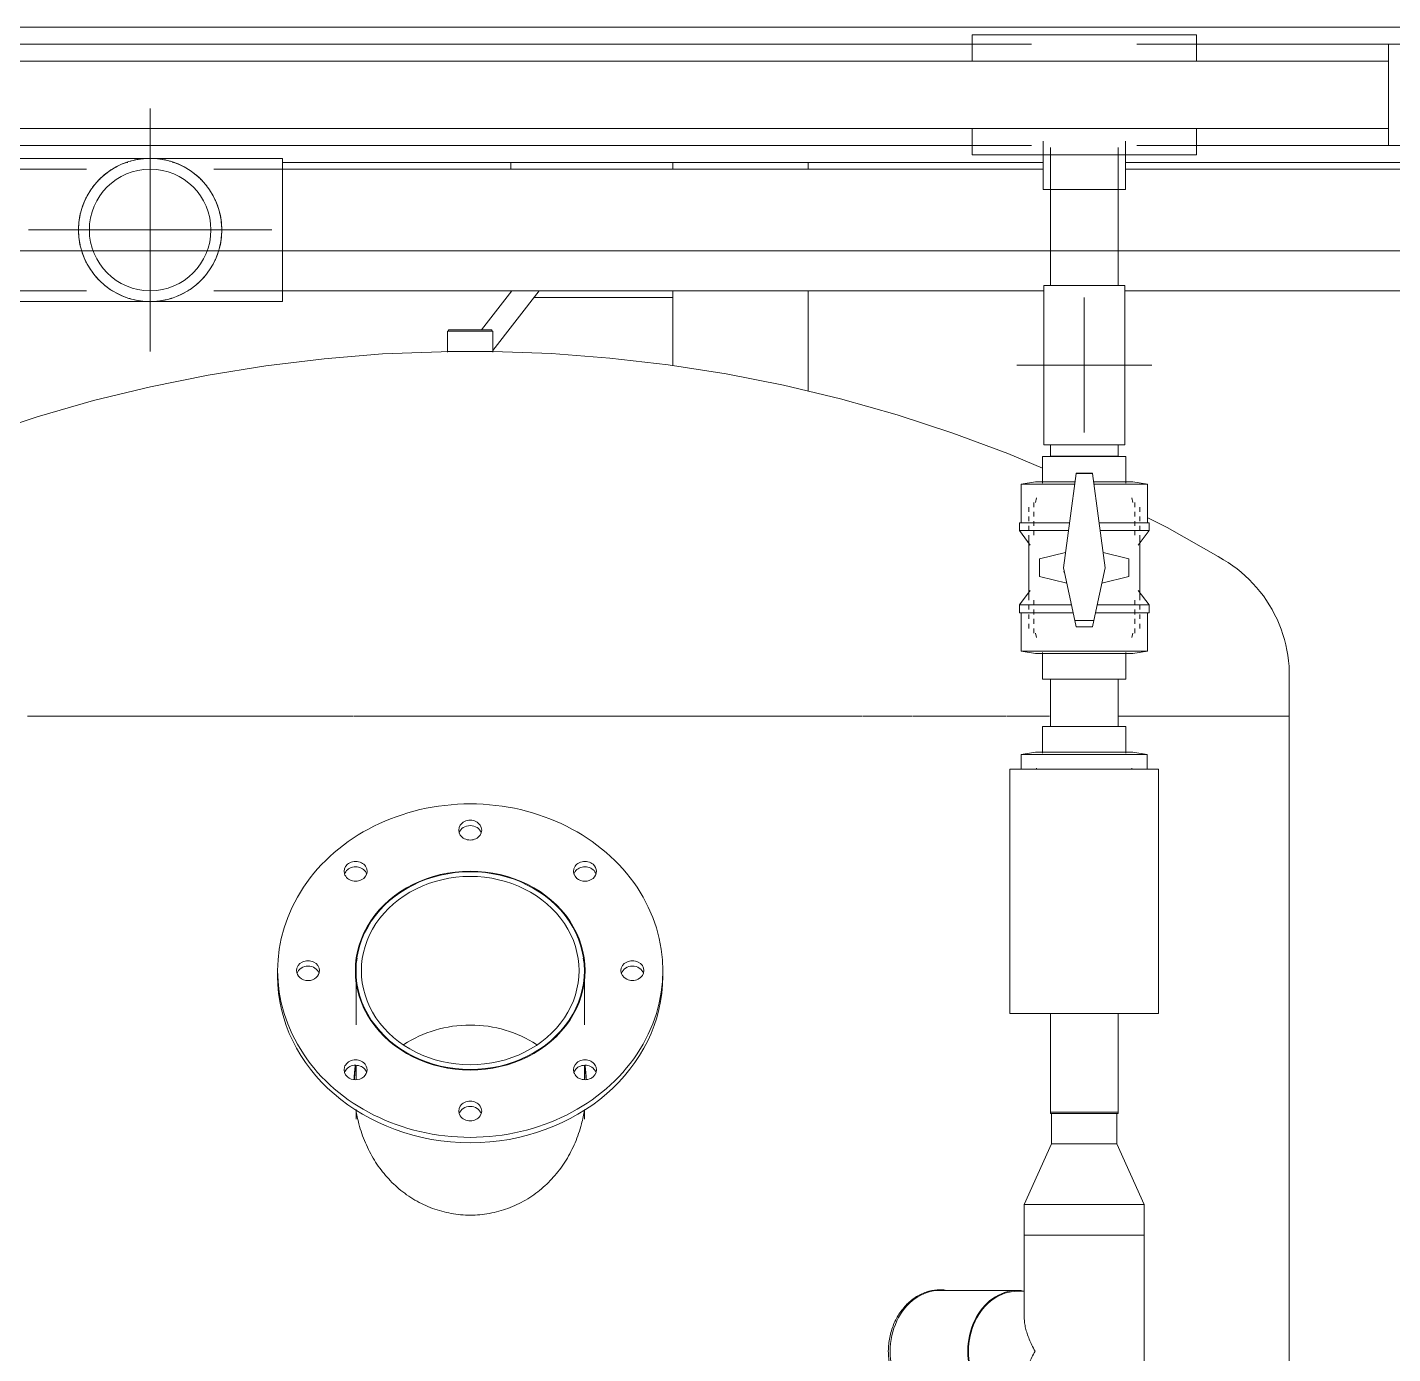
# Model space of a CAD drawing. Header units: millimetres. Extents: x -3824 to 3958, y -576 to 3647.
# Drawn here: x -1544 to -534, y 1968 to 2950 of the extents above; entities that cross this region are included whole.
import ezdxf

# ---------------------------------------------------------------- set-up
doc = ezdxf.new("R2010")
doc.units = ezdxf.units.MM
for name, color, linetype, lineweight in [('A-_ANOTSYBL_E', 7, 'Continuous', 9), ('A_--------_E-', 8, 'Continuous', 9), ('M-_EQPT----_E', 7, 'Continuous', 9), ('M-_WATR----_E', 5, 'Continuous', 9)]:
    doc.layers.add(name, color=color, linetype=linetype, lineweight=lineweight)

# ---------------------------------------------------------------- blocks, each defined once
blk = doc.blocks.new('PNS-0100 MAIN FRAME - ASY PNS-0100 MAIN FRAME_iam-651195-Разрез 2')
at = {"layer": 'A_--------_E-'}
for p, q in [((-454.5, 2950), (-2090.3, 2950)), ((-1470.9, 2850), (-1470.2, 2850)), ((-1437, 2850), (-1436.4, 2850)), ((-1355.6, 2850), (-793, 2850)), ((-1186.8, 2845), (-1186.8, 2850)), ((-1066.8, 2850), (-1066.8, 2845)), ((-1066.8, 2850), (-1060.8, 2850)), ((-972.8, 2850), (-1060.8, 2850)), ((-972.8, 2850), (-966.8, 2850)), ((-966.8, 2845), (-966.8, 2850)), ((-732, 2850), (-478.8, 2850)), ((-1186.1, 2755), (-1208.5, 2726)), ((-1200, 2710.7), (-1165.9, 2755)), ((-1186.8, 2754.1), (-1186.8, 2755)), ((-1066.8, 2750), (-1169.8, 2750)), ((-1066.8, 2755), (-1066.8, 2699.5)), ((-966.8, 2680.6), (-966.8, 2755))]:
    blk.add_line(p, q, dxfattribs=at)
blk = doc.blocks.new('PNS-0100 MAIN FRAME - Standard-550811-Разрез 2')
blk.add_blockref('PNS-0100 MAIN FRAME - ASY PNS-0100 MAIN FRAME_iam-651195-Разрез 2', (0, 0))
blk = doc.blocks.new('PNS-Filter column D1200 _180 Left feed 90-50_ - ASY PNS-Filter column D1200_iam-V13-Разрез 2')
at = {"layer": 'A_--------_E-'}
for p, q in [((-1233.5, 2725), (-1233.5, 2709.5)), ((-1216.8, 2725), (-1233.5, 2725)), ((-1200, 2725), (-1216.8, 2725)), ((-1200, 2709.5), (-1200, 2725)), ((-1233.5, 2710), (-1216.8, 2710)), ((-1216.8, 2710), (-1200, 2710)), ((-610.8, 2440.1), (-610.8, 2470.1)), ((-1507.4, 2440.1), (-1544.4, 2440.1)), ((-1507.4, 2440.1), (-1544.4, 2440.1)), ((-1468.7, 2440.1), (-1507.2, 2440.1)), ((-1468.7, 2440.1), (-1507.2, 2440.1)), ((-1428.8, 2440.1), (-1468.5, 2440.1)), ((-1428.8, 2440.1), (-1468.5, 2440.1)), ((-1387.7, 2440.1), (-1428.6, 2440.1)), ((-1387.7, 2440.1), (-1428.6, 2440.1)), ((-1345.8, 2440.1), (-1387.5, 2440.1)), ((-1345.8, 2440.1), (-1387.5, 2440.1)), ((-1303.3, 2440.1), (-1345.6, 2440.1)), ((-1303.3, 2440.1), (-1345.6, 2440.1)), ((-1260.3, 2440.1), (-1303, 2440.1)), ((-1260.3, 2440.1), (-1303, 2440.1)), ((-1217.1, 2440.1), (-1260, 2440.1)), ((-1217.1, 2440.1), (-1260, 2440.1)), ((-1173.8, 2440.1), (-1216.8, 2440.1)), ((-1173.8, 2440.1), (-1216.8, 2440.1)), ((-1130.8, 2440.1), (-1173.6, 2440.1)), ((-1130.8, 2440.1), (-1173.6, 2440.1)), ((-1088.3, 2440.1), (-1130.5, 2440.1)), ((-1088.3, 2440.1), (-1130.5, 2440.1)), ((-1046.4, 2440.1), (-1088, 2440.1)), ((-1046.4, 2440.1), (-1088, 2440.1)), ((-1005.3, 2440.1), (-1046.1, 2440.1)), ((-1005.3, 2440.1), (-1046.1, 2440.1)), ((-965.4, 2440.1), (-1005, 2440.1)), ((-965.3, 2440.1), (-1005, 2440.1)), ((-926.7, 2440.1), (-965, 2440.1)), ((-926.7, 2440.1), (-965, 2440.1)), ((-889.5, 2440.1), (-926.4, 2440.1)), ((-889.5, 2440.1), (-926.4, 2440.1)), ((-853.9, 2440.1), (-889.2, 2440.1)), ((-853.9, 2440.1), (-889.2, 2440.1)), ((-820.2, 2440.1), (-853.6, 2440.1)), ((-820.2, 2440.1), (-853.6, 2440.1)), ((-788.6, 2440.1), (-819.9, 2440.1)), ((-788.6, 2440.1), (-819.9, 2440.1)), ((-787.5, 2440.1), (-788.3, 2440.1)), ((-787.5, 2440.1), (-788.3, 2440.1)), ((-731.9, 2440.1), (-737.3, 2440.1)), ((-731.9, 2440.1), (-737.3, 2440.1)), ((-707.2, 2440.1), (-731.7, 2440.1)), ((-707.2, 2440.1), (-731.6, 2440.1)), ((-685.1, 2440.1), (-707, 2440.1)), ((-685.1, 2440.1), (-707, 2440.1)), ((-665.7, 2440.1), (-684.9, 2440.1)), ((-665.7, 2440.1), (-684.9, 2440.1)), ((-649.1, 2440.1), (-665.6, 2440.1)), ((-649.2, 2440.1), (-665.5, 2440.1)), ((-642, 2440.1), (-649, 2440.1)), ((-635.5, 2440.1), (-642, 2440.1)), ((-629.7, 2440.1), (-635.3, 2440.1)), ((-624.7, 2440.1), (-629.7, 2440.1)), ((-620.5, 2440.1), (-624.6, 2440.1)), ((-617, 2440.1), (-620.5, 2440.1)), ((-614.3, 2440.1), (-617, 2440.1)), ((-612.4, 2440.1), (-614.3, 2440.1)), ((-611.2, 2440.1), (-612.3, 2440.1)), ((-610.8, 2440.1), (-611.2, 2440.1)), ((-610.8, 670.1), (-610.8, 2440.1)), ((-1359.3, 2251.8), (-1359.3, 2247.8)), ((-1301.3, 2251.8), (-1301.3, 2211.7)), ((-1132.3, 2211.7), (-1132.3, 2251.8)), ((-1074.3, 2247.8), (-1074.3, 2251.8)), ((-1301.3, 2181.5), (-1301.3, 2171.2)), ((-1132.3, 2171.2), (-1132.3, 2181.5)), ((-1301.3, 2148.9), (-1301.3, 2141.8)), ((-1132.3, 2141.8), (-1132.3, 2148.9)), ((-786.7, 2146.1), (-786.7, 2123.6)), ((-738.4, 2123.6), (-738.4, 2146.1)), ((-786.7, 2123.6), (-807, 2078.6)), ((-786.7, 2123.6), (-748.7, 2123.6)), ((-748.7, 2123.6), (-738.4, 2123.6)), ((-718.1, 2078.6), (-738.4, 2123.6)), ((-807, 2078.6), (-807, 2056.1)), ((-807, 2078.6), (-737, 2078.6)), ((-737, 2078.6), (-718.1, 2078.6)), ((-718.1, 2056.1), (-718.1, 2078.6)), ((-807, 2056.1), (-807, 1995.6)), ((-807, 2056.1), (-798.9, 2056.1)), ((-807, 2056.1), (-737, 2056.1)), ((-798.9, 2056.1), (-718.1, 2056.1)), ((-737, 2056.1), (-718.1, 2056.1)), ((-718.1, 1884.1), (-718.1, 2056.1)), ((-811.8, 2015.1), (-869.2, 2015.1)), ((-806.9, 2014.6), (-811.8, 2014.6))]:
    blk.add_line(p, q, dxfattribs=at)
at = {"layer": 'A_--------_E-', "flags": 128}
for points in [[(-1621.6, 2631.7), (-1618.9, 2632.8), (-1578.3, 2648.1), (-1537.1, 2661.7), (-1495.4, 2673.7), (-1453.3, 2684), (-1410.8, 2692.6), (-1368, 2699.5), (-1324.9, 2704.7), (-1281.7, 2708.2), (-1238.3, 2709.9), (-1233.5, 2710)], [(-1200, 2710), (-1156.7, 2708.5), (-1113.4, 2705.2), (-1070.4, 2700.2), (-1027.5, 2693.5), (-985, 2685.1), (-942.8, 2674.9), (-901, 2663.1), (-859.8, 2649.7), (-819.1, 2634.6), (-793.3, 2623.8)], [(-715.9, 2587.3), (-701.2, 2579.7), (-663.5, 2558.4), (-659.4, 2555.9)], [(-659.4, 2555.9), (-656, 2553.8), (-652.7, 2551.5), (-649.5, 2549.1), (-646.4, 2546.6), (-643.4, 2544), (-640.5, 2541.2), (-637.7, 2538.4), (-635, 2535.4), (-632.5, 2532.3), (-630, 2529.1), (-627.7, 2525.8), (-625.6, 2522.5), (-623.6, 2519), (-621.7, 2515.5), (-619.9, 2511.9), (-618.3, 2508.2), (-616.9, 2504.5), (-615.6, 2500.7), (-614.4, 2496.9), (-613.4, 2493), (-612.6, 2489.1), (-611.9, 2485.2), (-611.4, 2481.2), (-611, 2477.2), (-610.8, 2473.2), (-610.8, 2470.1)]]:
    blk.add_lwpolyline(points, dxfattribs=at)
at = {"layer": 'A_--------_E-'}
for centre, major_axis, ratio, start_param, end_param in [((-1216.8, 2251.8), (142.5, 0), 0.866025, 1.570796, 4.712389), ((-1216.8, 2251.8), (142.5, 0), 0.866025, 4.712389, 7.853982), ((-1216.8, 2355.8), (8.5, 0), 0.866025, 1.570796, 4.712389), ((-1216.8, 2351.8), (8.5, 0), 0.866025, 1.570796, 2.857075), ((-1216.8, 2355.8), (8.5, 0), 0.866025, 4.712389, 7.853982), ((-1216.8, 2351.8), (8.5, 0), 0.866025, 0.284518, 1.570796), ((-1301.6, 2325.3), (8.5, 0), 0.866025, 2.356194, 5.497787), ((-1301.6, 2321.3), (8.5, 0), 0.866025, 2.356194, 2.864755), ((-1301.6, 2325.3), (8.5, 0), 0.866025, 5.497787, 8.63938), ((-1301.6, 2321.3), (8.5, 0), 0.866025, 0.276838, 2.356194), ((-1216.8, 2251.8), (85, 0), 0.866025, 1.570796, 4.712389), ((-1216.8, 2251.8), (-84.5, 0), 0.866025, 4.712389, 7.853982), ((-1216.8, 2251.8), (-85, 0), 0.866025, 1.570796, 4.712389), ((-1216.8, 2251.8), (-84.5, 0), 0.866025, 1.570796, 4.712389), ((-1131.9, 2325.3), (8.5, 0), 0.866025, 0.785398, 3.926991), ((-1131.9, 2321.3), (8.5, 0), 0.866025, 0.785398, 2.864755), ((-1131.9, 2325.3), (8.5, 0), 0.866025, 3.926991, 7.068583), ((-1131.9, 2321.3), (8.5, 0), 0.866025, 0.276838, 0.785398), ((-1216.8, 2251.8), (80.5, 0), 0.866025, 1.570796, 4.712389), ((-1216.8, 2251.8), (80.5, 0), 0.866025, 4.712389, 7.853982), ((-1336.8, 2251.8), (8.5, 0), 0.866025, 0, 3.141593), ((-1336.8, 2247.8), (8.5, 0), 0.866025, 0.284518, 2.857075), ((-1216.8, 2247.8), (85, 0), 0.866025, 2.960578, 3.114285), ((-1216.8, 2247.8), (85, 0), 0.866025, 0.027308, 0.181014), ((-1096.8, 2251.8), (8.5, 0), 0.866025, 0, 3.141593), ((-1096.8, 2247.8), (8.5, 0), 0.866025, 0.284518, 2.857075), ((-1216.8, 2247.8), (142.5, 0), 0.866025, 3.141593, 4.712389), ((-1336.8, 2251.8), (8.5, 0), 0.866025, 3.141593, 6.283185), ((-1216.8, 2247.8), (142.5, 0), 0.866025, 4.712389, 6.283185), ((-1096.8, 2251.8), (-8.5, 0), 0.866025, 0, 3.141593), ((-1216.8, 2141.8), (-80.5, 0), 0.866025, 4.712389, 5.366801), ((-1216.8, 2141.8), (80.5, 0), 0.866025, 0.914578, 1.570796), ((-1301.6, 2178.4), (8.5, 0), 0.866025, 0.785398, 3.926991), ((-1301.6, 2174.4), (8.5, 0), 0.866025, 0.785398, 2.864755), ((-1301.6, 2178.4), (8.5, 0), 0.866025, 3.926991, 7.068583), ((-1131.9, 2178.4), (8.5, 0), 0.866025, 2.356194, 5.497787), ((-1131.9, 2178.4), (8.5, 0), 0.866025, 5.497787, 8.63938), ((-1131.9, 2174.4), (8.5, 0), 0.866025, 0.276838, 2.356194), ((-1301.6, 2174.4), (8.5, 0), 0.866025, 0.276838, 0.785398), ((-1131.9, 2174.4), (8.5, 0), 0.866025, 2.356194, 2.864755), ((-1216.8, 2147.9), (8.5, 0), 0.866025, 1.570796, 4.712389), ((-1216.8, 2147.9), (8.5, 0), 0.866025, 4.712389, 7.853982), ((-1216.8, 2143.9), (8.5, 0), 0.866025, 1.570796, 2.857075), ((-1216.8, 2143.9), (8.5, 0), 0.866025, 0.284518, 1.570796), ((-869.2, 1970.1), (0, 45), 0.819152, 0, 3.141593), ((-811.8, 1970.1), (0, 45), 0.819152, 0, 3.141593), ((-811.8, 1970.1), (0, 44.4), 0.819152, 0, 3.141593), ((-811.8, 1970.1), (0, 45), 0.819152, 6.189279, 6.283185)]:
    blk.add_ellipse(centre, major_axis=major_axis, ratio=ratio, start_param=start_param, end_param=end_param, dxfattribs=at)
for points in [[(-1302.7, 2171.2), (-1302.6, 2174.6), (-1302.3, 2177.9), (-1301.9, 2181.3)], [(-1131.7, 2181.3), (-1131.3, 2177.9), (-1131, 2174.6), (-1130.9, 2171.2)], [(-1244.7, 2075.8), (-1249.2, 2077.5), (-1257.9, 2081.6), (-1265.9, 2087.3), (-1269.5, 2090.3)], [(-1164.1, 2090.3), (-1167.7, 2087.3), (-1175.6, 2081.6), (-1184.4, 2077.5), (-1188.9, 2075.8)], [(-1188.9, 2075.8), (-1193.4, 2074.2), (-1202.6, 2071.7), (-1216.8, 2070.4), (-1231, 2071.7), (-1240.2, 2074.2), (-1244.7, 2075.8)], [(-907.5, 1970.1), (-907.4, 1973.6), (-906.8, 1980.4), (-903.8, 1990.1), (-899.2, 1998.7), (-893.1, 2005.9), (-885.7, 2011.5), (-880.2, 2013.8), (-877.4, 2014.5)], [(-877.4, 2014.5), (-874.7, 2015.3), (-871.9, 2015.6), (-869.2, 2015.6)], [(-869.2, 2015.4), (-869.8, 2015.5), (-870.3, 2015.5), (-870.9, 2015.6)], [(-869.2, 2015.6), (-868, 2015.6), (-866.8, 2015.6), (-865.5, 2015.4)], [(-877.4, 1925.7), (-880.2, 1926.5), (-885.7, 1928.8), (-893.1, 1934.4), (-899.2, 1941.6), (-903.8, 1950.2), (-906.8, 1959.9), (-907.4, 1966.7), (-907.5, 1970.1)]]:
    blk.add_open_spline(points, degree=3, dxfattribs=at)
for points, knots in [([(-1301.4, 2180.7), (-1301.6, 2179.8), (-1302, 2176.6), (-1302.4, 2173.4), (-1302.5, 2171.2)], [-0.05993174, -0.05993174, -0.05993174, -0.05993174, -0.05, -0.02770991, -0.02770991, -0.02770991, -0.02770991]), ([(-1131.1, 2171.2), (-1131.2, 2173.4), (-1131.5, 2176.6), (-1132, 2179.7), (-1132.1, 2180.7)], [-0.97221648, -0.97221648, -0.97221648, -0.97221648, -0.95, -0.93993341, -0.93993341, -0.93993341, -0.93993341]), ([(-1269.5, 2090.3), (-1273.1, 2093.4), (-1279.7, 2100), (-1288, 2111.3), (-1294.7, 2124.3), (-1299.1, 2137.1), (-1300.8, 2145.3), (-1301.4, 2148.8)], [-0.3, -0.3, -0.3, -0.3, -0.25, -0.2, -0.15, -0.1, -0.0626243, -0.0626243, -0.0626243, -0.0626243]), ([(-1132.2, 2148.8), (-1132.8, 2145.3), (-1134.5, 2137.1), (-1138.9, 2124.3), (-1145.6, 2111.3), (-1153.9, 2100), (-1160.5, 2093.4), (-1164.1, 2090.3)], [-0.9373757, -0.9373757, -0.9373757, -0.9373757, -0.9, -0.85, -0.8, -0.75, -0.7, -0.7, -0.7, -0.7]), ([(-807, 1995.6), (-807, 1995.4), (-806.9, 1993.9), (-806.7, 1991.1), (-806, 1987.2), (-804.8, 1983.2), (-802.7, 1977.6), (-800.6, 1973.2), (-798.9, 1970.1)], [0.6111111, 0.6111111, 0.6111111, 0.6111111, 0.625, 0.6875, 0.75, 0.8125, 0.875, 1, 1, 1, 1]), ([(-798.9, 1970.1), (-800.6, 1967.1), (-802.7, 1962.7), (-804.8, 1957.1), (-806, 1953.1), (-806.7, 1949.2), (-806.9, 1946.4), (-807, 1944.9), (-807, 1944.6)], [0, 0, 0, 0, 0.125, 0.1875, 0.25, 0.3125, 0.375, 0.3888889, 0.3888889, 0.3888889, 0.3888889])]:
    blk.add_open_spline(points, degree=3, knots=knots, dxfattribs=at)
blk = doc.blocks.new('PNS-Filter column D1200 _180 Left feed 90-50_ - Standard-V14-Разрез 2')
at = {"layer": 'M-_EQPT----_E'}
for p, q in [((-1232.8, 2726), (-1232.8, 2725)), ((-1216.8, 2726), (-1232.8, 2726)), ((-1200.8, 2726), (-1216.8, 2726)), ((-1200.8, 2725), (-1200.8, 2726)), ((-787.5, 2147.1), (-787.5, 2146.1)), ((-787.1, 2147.1), (-787.4, 2147.1)), ((-787.4, 2146.1), (-748.2, 2146.1)), ((-785.2, 2147.1), (-786.4, 2147.1)), ((-781.7, 2147.1), (-783.6, 2147.1)), ((-776.9, 2147.1), (-779.4, 2147.1)), ((-771.1, 2147.1), (-774.1, 2147.1)), ((-764.7, 2147.1), (-767.9, 2147.1)), ((-758.2, 2147.1), (-761.4, 2147.1)), ((-751.9, 2147.1), (-755, 2147.1)), ((-748.2, 2147.1), (-749.1, 2147.1)), ((-746.4, 2147.1), (-748.2, 2147.1)), ((-748.2, 2146.1), (-737.5, 2146.1)), ((-742, 2147.1), (-744.1, 2147.1)), ((-739, 2147.1), (-740.3, 2147.1)), ((-737.5, 2147.1), (-738.2, 2147.1)), ((-737.5, 2146.1), (-737.5, 2147.1))]:
    blk.add_line(p, q, dxfattribs=at)
blk.add_blockref('PNS-Filter column D1200 _180 Left feed 90-50_ - ASY PNS-Filter column D1200_iam-V13-Разрез 2', (0, 0))
blk = doc.blocks.new('COMER_TE40_U-PVC тройник равнопроходный - DN16 - DN315 _Grey_-V51-Разрез 2')
at = {"layer": 'M-_WATR----_E', "color": 140, "lineweight": 20}
for p, q in [((-1355.6, 2853), (-1551.6, 2853)), ((-1551.6, 2853), (-1551.6, 2800)), ((-1355.6, 2800), (-1355.6, 2853)), ((-1551.6, 2800), (-1551.6, 2747)), ((-1355.6, 2747), (-1355.6, 2800)), ((-1551.6, 2747), (-1355.6, 2747))]:
    blk.add_line(p, q, dxfattribs=at)
for start, end in [(360, 180), (180, 360)]:
    blk.add_arc((-1453.6, 2800), 53, start, end, dxfattribs=at)
for points, knots in [([(-1479.1, 2846.5), (-1477.2, 2847.5), (-1473.5, 2849.2), (-1469.8, 2850.5), (-1468, 2851)], [0.6358569, 0.6358569, 0.6358569, 0.6358569, 0.7222222, 0.7974173, 0.7974173, 0.7974173, 0.7974173]), ([(-1466.1, 2851.5), (-1465.3, 2851.7), (-1461.1, 2852.6), (-1456.9, 2853), (-1453.6, 2853)], [0.8244107, 0.8244107, 0.8244107, 0.8244107, 0.8611111, 1, 1, 1, 1]), ([(-1453.6, 2853), (-1451, 2853), (-1446.8, 2852.7), (-1442.6, 2851.9), (-1441.1, 2851.5)], [0, 0, 0, 0, 0.1111111, 0.1755893, 0.1755893, 0.1755893, 0.1755893]), ([(-1439.2, 2851), (-1438.8, 2850.9), (-1435.7, 2850), (-1432, 2848.5), (-1428.8, 2846.8), (-1428.1, 2846.5)], [0.2025827, 0.2025827, 0.2025827, 0.2025827, 0.2222222, 0.3333333, 0.3641431, 0.3641431, 0.3641431, 0.3641431]), ([(-1498.7, 2827.9), (-1498.6, 2828), (-1498.2, 2828.7), (-1497.2, 2830.1), (-1495.8, 2832.1), (-1493.8, 2834.6), (-1489.3, 2839.6), (-1484.8, 2843.1), (-1481.3, 2845.2)], [0.3038452, 0.3038452, 0.3038452, 0.3038452, 0.3055556, 0.3333333, 0.3611111, 0.3888889, 0.4444444, 0.6025532, 0.6025532, 0.6025532, 0.6025532]), ([(-1425.9, 2845.2), (-1424.9, 2844.6), (-1422.7, 2843.1), (-1419.4, 2840.5), (-1416, 2837.5), (-1413.4, 2834.6), (-1411.4, 2832.1), (-1410, 2830.1), (-1409.1, 2828.7), (-1408.6, 2828), (-1408.6, 2827.9)], [0.3974468, 0.3974468, 0.3974468, 0.3974468, 0.4444444, 0.5, 0.5555556, 0.6111111, 0.6388889, 0.6666667, 0.6944444, 0.6961548, 0.6961548, 0.6961548, 0.6961548]), ([(-1504, 2816.4), (-1503.8, 2817.2), (-1503.2, 2818.9), (-1502.2, 2821.3), (-1501.3, 2823.3), (-1500.7, 2824.4), (-1500.5, 2824.8)], [0.16666667, 0.16666667, 0.16666667, 0.16666667, 0.19444444, 0.22222222, 0.25, 0.26397346, 0.26397346, 0.26397346, 0.26397346]), ([(-1406.8, 2824.8), (-1406.6, 2824.4), (-1406, 2823.3), (-1405.1, 2821.3), (-1404.1, 2818.9), (-1403.5, 2817.2), (-1403.2, 2816.4)], [0.73602654, 0.73602654, 0.73602654, 0.73602654, 0.75, 0.77777778, 0.80555556, 0.83333333, 0.83333333, 0.83333333, 0.83333333]), ([(-1506.6, 2800), (-1506.6, 2803.8), (-1506.2, 2808.1), (-1505.2, 2812.1), (-1505.1, 2812.7)], [0, 0, 0, 0, 0.1111111, 0.1273629, 0.1273629, 0.1273629, 0.1273629]), ([(-1402.2, 2812.7), (-1402, 2812.1), (-1401.1, 2808.1), (-1400.7, 2803.8), (-1400.6, 2800)], [0.8726371, 0.8726371, 0.8726371, 0.8726371, 0.8888889, 1, 1, 1, 1]), ([(-1505.1, 2787.3), (-1505.2, 2787.9), (-1506.2, 2791.9), (-1506.6, 2796.2), (-1506.6, 2800)], [0.8726371, 0.8726371, 0.8726371, 0.8726371, 0.8888889, 1, 1, 1, 1]), ([(-1400.6, 2800), (-1400.7, 2796.2), (-1401.1, 2791.9), (-1402, 2787.9), (-1402.2, 2787.3)], [0, 0, 0, 0, 0.1111111, 0.1273629, 0.1273629, 0.1273629, 0.1273629]), ([(-1500.5, 2775.2), (-1500.7, 2775.6), (-1501.3, 2776.7), (-1502.2, 2778.7), (-1503.2, 2781.1), (-1503.8, 2782.8), (-1504, 2783.6)], [0.73602654, 0.73602654, 0.73602654, 0.73602654, 0.75, 0.77777778, 0.80555556, 0.83333333, 0.83333333, 0.83333333, 0.83333333]), ([(-1403.2, 2783.6), (-1403.5, 2782.8), (-1404.1, 2781.1), (-1405.1, 2778.7), (-1406, 2776.7), (-1406.6, 2775.6), (-1406.8, 2775.2)], [0.16666667, 0.16666667, 0.16666667, 0.16666667, 0.19444444, 0.22222222, 0.25, 0.26397346, 0.26397346, 0.26397346, 0.26397346]), ([(-1481.3, 2754.8), (-1482.3, 2755.4), (-1484.6, 2756.9), (-1487.9, 2759.5), (-1491.2, 2762.5), (-1493.8, 2765.4), (-1495.8, 2767.9), (-1497.2, 2769.9), (-1498.2, 2771.3), (-1498.6, 2772), (-1498.7, 2772.1)], [0.3974468, 0.3974468, 0.3974468, 0.3974468, 0.4444444, 0.5, 0.5555556, 0.6111111, 0.6388889, 0.6666667, 0.6944444, 0.6961548, 0.6961548, 0.6961548, 0.6961548]), ([(-1408.6, 2772.1), (-1408.6, 2772), (-1409.1, 2771.3), (-1410, 2769.9), (-1411.4, 2767.9), (-1413.4, 2765.4), (-1418, 2760.4), (-1422.5, 2756.9), (-1425.9, 2754.8)], [0.3038452, 0.3038452, 0.3038452, 0.3038452, 0.3055556, 0.3333333, 0.3611111, 0.3888889, 0.4444444, 0.6025532, 0.6025532, 0.6025532, 0.6025532]), ([(-1468, 2749), (-1468.5, 2749.1), (-1471.5, 2750), (-1475.2, 2751.5), (-1478.4, 2753.2), (-1479.1, 2753.5)], [0.2025827, 0.2025827, 0.2025827, 0.2025827, 0.2222222, 0.3333333, 0.3641431, 0.3641431, 0.3641431, 0.3641431]), ([(-1453.6, 2747), (-1456.3, 2747), (-1460.5, 2747.3), (-1464.6, 2748.1), (-1466.1, 2748.5)], [0, 0, 0, 0, 0.1111111, 0.1755893, 0.1755893, 0.1755893, 0.1755893]), ([(-1441.1, 2748.5), (-1442, 2748.3), (-1446.1, 2747.4), (-1450.3, 2747), (-1453.6, 2747)], [0.8244107, 0.8244107, 0.8244107, 0.8244107, 0.8611111, 1, 1, 1, 1]), ([(-1428.1, 2753.5), (-1430.1, 2752.5), (-1433.7, 2750.8), (-1437.5, 2749.5), (-1439.2, 2749)], [0.6358569, 0.6358569, 0.6358569, 0.6358569, 0.7222222, 0.7974173, 0.7974173, 0.7974173, 0.7974173])]:
    blk.add_open_spline(points, degree=3, knots=knots, dxfattribs=at)
blk = doc.blocks.new('Тройник клеевой - d 20-315 мм-V56-Разрез 2')
at = {"layer": 'M-_WATR----_E', "color": 94, "lineweight": 20}
for p, q in [((-801.5, 2944.5), (-845.5, 2944.5)), ((-845.5, 2944.5), (-845.5, 2925.2)), ((-762.5, 2944.5), (-801.5, 2944.5)), ((-723.5, 2944.5), (-762.5, 2944.5)), ((-679.5, 2944.5), (-723.5, 2944.5)), ((-679.5, 2925.2), (-679.5, 2944.5)), ((-845.5, 2874.8), (-845.5, 2855.5)), ((-679.5, 2855.5), (-679.5, 2874.8)), ((-793, 2865.7), (-793, 2861)), ((-793, 2861), (-793, 2830)), ((-732, 2861), (-732, 2865.7)), ((-732, 2830), (-732, 2861)), ((-845.5, 2855.5), (-801.5, 2855.5)), ((-801.5, 2855.5), (-762.5, 2855.5)), ((-762.5, 2855.5), (-723.5, 2855.5)), ((-723.5, 2855.5), (-679.5, 2855.5)), ((-793, 2830), (-732, 2830))]:
    blk.add_line(p, q, dxfattribs=at)
blk = doc.blocks.new('COMER_EL50_U-PVC отвод 90 - DN16-DN315 _Grey_-V57-Разрез 2')
at = {"layer": 'M-_WATR----_E', "color": 94, "lineweight": 20}
for p, q in [((-792.5, 2759), (-792.5, 2730.8)), ((-762.5, 2759), (-792.5, 2759)), ((-732.5, 2759), (-762.5, 2759)), ((-732.5, 2730.8), (-732.5, 2759))]:
    blk.add_line(p, q, dxfattribs=at)
at = {"layer": 'M-_WATR----_E', "color": 94, "lineweight": 20, "flags": 128}
for points in [[(-792.5, 2730.8), (-792.5, 2729.6), (-792.5, 2728.3), (-792.5, 2727.1), (-792.5, 2725.9), (-792.5, 2724.7), (-792.5, 2723.5), (-792.5, 2722.3), (-792.5, 2721.1), (-792.5, 2719.9), (-792.5, 2718.8), (-792.5, 2717.7), (-792.5, 2716.6), (-792.5, 2715.5), (-792.5, 2714.4), (-792.5, 2713.4), (-792.5, 2712.4), (-792.5, 2711.4), (-792.5, 2710.5), (-792.5, 2709.6), (-792.5, 2708.7), (-792.5, 2707.9), (-792.5, 2707.1), (-792.5, 2706.3), (-792.5, 2705.6), (-792.5, 2704.9), (-792.5, 2704.2), (-792.5, 2703.6), (-792.5, 2703.1), (-792.5, 2702.6), (-792.5, 2702.1), (-792.5, 2701.7), (-792.5, 2701.3), (-792.5, 2701), (-792.5, 2700.7), (-792.5, 2700.4), (-792.5, 2700.3), (-792.5, 2700.1), (-792.5, 2700), (-792.5, 2700), (-792.5, 2700)], [(-732.5, 2700), (-732.5, 2700), (-732.5, 2700.1), (-732.5, 2700.2), (-732.5, 2700.4), (-732.5, 2700.6), (-732.5, 2700.9), (-732.5, 2701.2), (-732.5, 2701.6), (-732.5, 2702), (-732.5, 2702.4), (-732.5, 2702.9), (-732.5, 2703.5), (-732.5, 2704.1), (-732.5, 2704.7), (-732.5, 2705.4), (-732.5, 2706.1), (-732.5, 2706.9), (-732.5, 2707.6), (-732.5, 2708.5), (-732.5, 2709.3), (-732.5, 2710.2), (-732.5, 2711.2), (-732.5, 2712.1), (-732.5, 2713.1), (-732.5, 2714.2), (-732.5, 2715.2), (-732.5, 2716.3), (-732.5, 2717.4), (-732.5, 2718.5), (-732.5, 2719.6), (-732.5, 2720.8), (-732.5, 2722), (-732.5, 2723.2), (-732.5, 2724.4), (-732.5, 2725.6), (-732.5, 2726.8), (-732.5, 2728), (-732.5, 2729.2), (-732.5, 2730.5), (-732.5, 2730.8)]]:
    blk.add_lwpolyline(points, dxfattribs=at)
blk = doc.blocks.new('COMER_EL50_U-PVC отвод 90 - DN16-DN315 _Grey_-V58-Разрез 2')
at = {"layer": 'M-_WATR----_E', "color": 94, "lineweight": 20}
for p, q in [((-792.5, 2669.2), (-792.5, 2641)), ((-732.5, 2641), (-732.5, 2669.2)), ((-792.5, 2641), (-762.5, 2641)), ((-762.5, 2641), (-732.5, 2641))]:
    blk.add_line(p, q, dxfattribs=at)
at = {"layer": 'M-_WATR----_E', "color": 94, "lineweight": 20, "flags": 128}
for points in [[(-792.5, 2669.2), (-792.5, 2670.4), (-792.5, 2671.7), (-792.5, 2672.9), (-792.5, 2674.1), (-792.5, 2675.3), (-792.5, 2676.5), (-792.5, 2677.7), (-792.5, 2678.9), (-792.5, 2680.1), (-792.5, 2681.2), (-792.5, 2682.3), (-792.5, 2683.4), (-792.5, 2684.5), (-792.5, 2685.6), (-792.5, 2686.6), (-792.5, 2687.6), (-792.5, 2688.6), (-792.5, 2689.5), (-792.5, 2690.4), (-792.5, 2691.3), (-792.5, 2692.1), (-792.5, 2692.9), (-792.5, 2693.7), (-792.5, 2694.4), (-792.5, 2695.1), (-792.5, 2695.8), (-792.5, 2696.4), (-792.5, 2696.9), (-792.5, 2697.4), (-792.5, 2697.9), (-792.5, 2698.3), (-792.5, 2698.7), (-792.5, 2699), (-792.5, 2699.3), (-792.5, 2699.6), (-792.5, 2699.7), (-792.5, 2699.9), (-792.5, 2700)], [(-732.5, 2699.9), (-732.5, 2699.8), (-732.5, 2699.6), (-732.5, 2699.4), (-732.5, 2699.1), (-732.5, 2698.8), (-732.5, 2698.4), (-732.5, 2698), (-732.5, 2697.6), (-732.5, 2697.1), (-732.5, 2696.5), (-732.5, 2695.9), (-732.5, 2695.3), (-732.5, 2694.6), (-732.5, 2693.9), (-732.5, 2693.1), (-732.5, 2692.4), (-732.5, 2691.5), (-732.5, 2690.7), (-732.5, 2689.8), (-732.5, 2688.8), (-732.5, 2687.9), (-732.5, 2686.9), (-732.5, 2685.8), (-732.5, 2684.8), (-732.5, 2683.7), (-732.5, 2682.6), (-732.5, 2681.5), (-732.5, 2680.4), (-732.5, 2679.2), (-732.5, 2678), (-732.5, 2676.8), (-732.5, 2675.6), (-732.5, 2674.4), (-732.5, 2673.2), (-732.5, 2672), (-732.5, 2670.8), (-732.5, 2669.5), (-732.5, 2669.2)]]:
    blk.add_lwpolyline(points, dxfattribs=at)
blk = doc.blocks.new('COMER_industrial series - BVI10050-V11-Разрез 2')
at = {"layer": 'M-_WATR----_E', "color": 94, "lineweight": 20}
for p, q in [((-2728.3, 2555.9), (-2728.3, 2536.2)), ((-2728.3, 2555.9), (-2666.7, 2555.9)), ((-2666.7, 2536.2), (-2666.7, 2555.9)), ((-2733.5, 2537.1), (-2744.1, 2535.3)), ((-2704.4, 2537.1), (-2733.5, 2537.1)), ((-2703.5, 2543.3), (-2703.5, 2543.5)), ((-2691.5, 2543.5), (-2703.5, 2543.5)), ((-2703.5, 2543.3), (-2691.5, 2543.3)), ((-2691.5, 2543.5), (-2691.5, 2543.3)), ((-2661.5, 2537.1), (-2690.6, 2537.1)), ((-2650.8, 2535.3), (-2661.5, 2537.1)), ((-2744.1, 2535.3), (-2744.1, 2506.8)), ((-2704.6, 2535.3), (-2744.1, 2535.3)), ((-2650.8, 2535.3), (-2690.4, 2535.3)), ((-2650.8, 2506.8), (-2650.8, 2535.3)), ((-2738.5, 2518.4), (-2738.5, 2514.9)), ((-2734.7, 2521.9), (-2734.7, 2518.4)), ((-2732.8, 2525.2), (-2733.5, 2521.9)), ((-2661.5, 2521.9), (-2662.2, 2525.2)), ((-2660.2, 2518.4), (-2660.2, 2521.9)), ((-2656.5, 2514.9), (-2656.5, 2518.4)), ((-2745.5, 2506.8), (-2745.5, 2501)), ((-2708.4, 2506.8), (-2745.5, 2506.8)), ((-2738.5, 2511.4), (-2738.5, 2508)), ((-2734.7, 2514.9), (-2734.7, 2511.4)), ((-2734.7, 2508), (-2734.7, 2504.5)), ((-2649.5, 2506.8), (-2686.6, 2506.8)), ((-2660.2, 2511.4), (-2660.2, 2514.9)), ((-2660.2, 2504.5), (-2660.2, 2508)), ((-2656.5, 2508), (-2656.5, 2511.4)), ((-2649.5, 2501), (-2649.5, 2506.8)), ((-2745.5, 2501), (-2737.5, 2490.3)), ((-2709.2, 2501), (-2745.5, 2501)), ((-2738.5, 2504.5), (-2738.5, 2501)), ((-2738.5, 2497.5), (-2738.5, 2449.5)), ((-2734.7, 2501), (-2734.7, 2497.5)), ((-2649.5, 2501), (-2685.8, 2501)), ((-2660.2, 2497.5), (-2660.2, 2501)), ((-2657.5, 2490.3), (-2649.5, 2501)), ((-2656.5, 2501), (-2656.5, 2504.5)), ((-2656.5, 2449.5), (-2656.5, 2497.5)), ((-2711.3, 2484.7), (-2730.5, 2480.1)), ((-2730.5, 2480.1), (-2730.5, 2466.9)), ((-2664.5, 2480.1), (-2683.6, 2484.7)), ((-2664.5, 2466.9), (-2664.5, 2480.1)), ((-2730.5, 2466.9), (-2710.4, 2462)), ((-2684.6, 2462), (-2664.5, 2466.9)), ((-2737.5, 2456.7), (-2745.5, 2446)), ((-2649.5, 2446), (-2657.5, 2456.7)), ((-2745.5, 2446), (-2745.5, 2440.2)), ((-2745.5, 2446), (-2707, 2446)), ((-2738.5, 2446), (-2738.5, 2442.5)), ((-2734.7, 2449.5), (-2734.7, 2446)), ((-2688, 2446), (-2649.5, 2446)), ((-2660.2, 2446), (-2660.2, 2449.5)), ((-2656.5, 2442.5), (-2656.5, 2446)), ((-2649.5, 2440.2), (-2649.5, 2446)), ((-2745.5, 2440.2), (-2705.8, 2440.2)), ((-2744.1, 2440.2), (-2744.1, 2411.7)), ((-2738.5, 2439), (-2738.5, 2435.6)), ((-2734.7, 2442.5), (-2734.7, 2439)), ((-2734.7, 2435.6), (-2734.7, 2432.1)), ((-2689.2, 2440.2), (-2649.5, 2440.2)), ((-2660.2, 2439), (-2660.2, 2442.5)), ((-2660.2, 2432.1), (-2660.2, 2435.6)), ((-2656.5, 2435.6), (-2656.5, 2439)), ((-2650.8, 2411.7), (-2650.8, 2440.2)), ((-2738.5, 2432.1), (-2738.5, 2428.6)), ((-2734.7, 2428.6), (-2734.7, 2425.1)), ((-2733.5, 2425.1), (-2732.8, 2421.8)), ((-2703.5, 2429.7), (-2704.5, 2434.5)), ((-2690.5, 2434.5), (-2704.5, 2434.5)), ((-2703.5, 2429.7), (-2691.5, 2429.7)), ((-2690.5, 2434.5), (-2691.5, 2429.7)), ((-2662.2, 2421.8), (-2661.5, 2425.1)), ((-2660.2, 2425.1), (-2660.2, 2428.6)), ((-2656.5, 2428.6), (-2656.5, 2432.1)), ((-2744.1, 2411.7), (-2733.5, 2409.9)), ((-2744.1, 2411.7), (-2650.8, 2411.7)), ((-2733.5, 2409.9), (-2661.5, 2409.9)), ((-2728.3, 2410.8), (-2728.3, 2391.1)), ((-2666.7, 2391.1), (-2666.7, 2410.8)), ((-2661.5, 2409.9), (-2650.8, 2411.7)), ((-2666.7, 2391.1), (-2728.3, 2391.1))]:
    blk.add_line(p, q, dxfattribs=at)
at = {"layer": 'M-_WATR----_E', "color": 94, "lineweight": 20, "flags": 128}
for points in [[(-2712.8, 2473.5), (-2708.2, 2508.3), (-2703.5, 2543.3)], [(-2691.5, 2543.3), (-2686.8, 2508.3), (-2682.1, 2473.5)], [(-2704.5, 2434.5), (-2708.7, 2453.9), (-2712.8, 2473.5)], [(-2682.1, 2473.5), (-2686.3, 2453.9), (-2690.5, 2434.5)]]:
    blk.add_lwpolyline(points, dxfattribs=at)
at = {"layer": 'M-_WATR----_E', "color": 94, "lineweight": 20}
for radius, start, end in [(15.1, 187.568, 194.03), (15.2, 189.3511, 197.4707), (15.1, 342.5293, 350.6489)]:
    blk.add_arc((-2697.5, 2473.5), radius, start, end, dxfattribs=at)
blk = doc.blocks.new('COMER_industrial series - BVI10-EL050-V59-Разрез 2')
at = {"layer": 'M-_WATR----_E', "color": 94, "lineweight": 20}
for p, q in [((-793.3, 2432.4), (-793.3, 2412.7)), ((-793.3, 2432.4), (-731.7, 2432.4)), ((-731.7, 2412.7), (-731.7, 2432.4)), ((-798.5, 2413.6), (-809.2, 2411.8)), ((-809.2, 2411.8), (-809.2, 2401)), ((-715.9, 2411.8), (-809.2, 2411.8)), ((-726.5, 2413.6), (-798.5, 2413.6)), ((-715.9, 2411.8), (-726.5, 2413.6)), ((-715.9, 2401), (-715.9, 2411.8)), ((-817.5, 2401), (-817.5, 2220)), ((-707.5, 2401), (-817.5, 2401)), ((-797.8, 2401.7), (-798, 2401)), ((-727.1, 2401), (-727.2, 2401.7)), ((-707.5, 2220), (-707.5, 2401)), ((-817.5, 2220), (-707.5, 2220))]:
    blk.add_line(p, q, dxfattribs=at)
blk = doc.blocks.new('RB90 - Переходное кольцо ПВХ-V70-Разрез 2')
at = {"layer": 'M-_WATR----_E', "color": 136, "lineweight": 20}
for p, q in [((-506.4, 2937.5), (-537.4, 2937.5)), ((-537.4, 2937.5), (-537.4, 2900)), ((-492.4, 2937.5), (-506.4, 2937.5)), ((-537.4, 2900), (-537.4, 2862.5)), ((-537.4, 2862.5), (-506.4, 2862.5)), ((-506.4, 2862.5), (-492.4, 2862.5))]:
    blk.add_line(p, q, dxfattribs=at)

msp = doc.modelspace()

# ---------------------------------------------------------------- linework, layer by layer
at = {"layer": 'A-_ANOTSYBL_E'}
msp.add_line((-3645.5, 2784.5), (3793.9, 2784.5), dxfattribs=at)
at = {"layer": 'M-_WATR----_E', "color": 94, "lineweight": 20}
for p, q in [((-801.5, 2937.5), (-1582.2, 2937.5)), ((-537.4, 2937.5), (-723.5, 2937.5)), ((-1582.2, 2862.5), (-801.5, 2862.5)), ((-787.5, 2861), (-787.5, 2759)), ((-737.5, 2759), (-737.5, 2861)), ((-723.5, 2862.5), (-537.4, 2862.5)), ((-762.5, 2650), (-762.5, 2750)), ((-812.5, 2700), (-712.5, 2700)), ((-787.5, 2641), (-787.5, 2632.5)), ((-737.5, 2632.5), (-737.5, 2641)), ((-787.5, 2632.5), (-737.5, 2632.5)), ((-787.5, 2467.5), (-787.5, 2432.5)), ((-737.5, 2467.5), (-787.5, 2467.5)), ((-737.5, 2432.5), (-737.5, 2467.5)), ((-787.5, 2432.5), (-737.5, 2432.5)), ((-787.5, 2220), (-787.5, 2147.1)), ((-737.5, 2147.1), (-737.5, 2220)), ((-787.1, 2147.1), (-786.4, 2147.1)), ((-785.2, 2147.1), (-783.6, 2147.1)), ((-781.7, 2147.1), (-779.4, 2147.1)), ((-776.9, 2147.1), (-774.1, 2147.1)), ((-771.1, 2147.1), (-767.9, 2147.1)), ((-764.7, 2147.1), (-761.4, 2147.1)), ((-758.2, 2147.1), (-755, 2147.1)), ((-752, 2147.1), (-749.1, 2147.1)), ((-746.5, 2147.1), (-744.1, 2147.1)), ((-742, 2147.1), (-740.3, 2147.1)), ((-739, 2147.1), (-738.4, 2147.1)), ((-737.7, 2147.1), (-737.5, 2147.1))]:
    msp.add_line(p, q, dxfattribs=at)
at = {"layer": 'M-_WATR----_E', "color": 136, "lineweight": 20}
for p, q in [((-537.4, 2925), (-1889.2, 2925)), ((-1889.2, 2875), (-537.4, 2875))]:
    msp.add_line(p, q, dxfattribs=at)
at = {"layer": 'M-_WATR----_E', "color": 140, "lineweight": 20}
for p, q in [((-1453.6, 2710), (-1453.6, 2890)), ((-1500.6, 2845), (-1567.6, 2845)), ((-793, 2845), (-1406.6, 2845)), ((-478.8, 2845), (-732, 2845)), ((-1543.6, 2800), (-1363.6, 2800)), ((-1567.6, 2755), (-1500.6, 2755)), ((-1406.6, 2755), (-792.5, 2755)), ((-732.5, 2755), (-478.3, 2755))]:
    msp.add_line(p, q, dxfattribs=at)
for start, end in [(0, 180), (180, 360)]:
    msp.add_arc((-1453.6, 2800), 45, start, end, dxfattribs=at)

# ---------------------------------------------------------------- block references
at = {"layer": 'A_--------_E-'}
msp.add_blockref('PNS-0100 MAIN FRAME - Standard-550811-Разрез 2', (0, 0), dxfattribs=at)
at = {"layer": 'M-_EQPT----_E'}
msp.add_blockref('PNS-Filter column D1200 _180 Left feed 90-50_ - Standard-V14-Разрез 2', (0, 0), dxfattribs=at)
at = {"layer": 'M-_WATR----_E', "color": 94, "lineweight": 20}
for name, p in [('Тройник клеевой - d 20-315 мм-V56-Разрез 2', (0, 0)), ('COMER_EL50_U-PVC отвод 90 - DN16-DN315 _Grey_-V57-Разрез 2', (0, 0)), ('COMER_EL50_U-PVC отвод 90 - DN16-DN315 _Grey_-V58-Разрез 2', (0, 0)), ('COMER_industrial series - BVI10050-V11-Разрез 2', (1935, 76.5)), ('COMER_industrial series - BVI10-EL050-V59-Разрез 2', (0, 0))]:
    msp.add_blockref(name, p, dxfattribs=at)
at = {"layer": 'M-_WATR----_E', "color": 136, "lineweight": 20}
msp.add_blockref('RB90 - Переходное кольцо ПВХ-V70-Разрез 2', (0, 0), dxfattribs=at)
at = {"layer": 'M-_WATR----_E', "color": 140, "lineweight": 20}
msp.add_blockref('COMER_TE40_U-PVC тройник равнопроходный - DN16 - DN315 _Grey_-V51-Разрез 2', (0, 0), dxfattribs=at)

doc.saveas('drawing.dxf')
